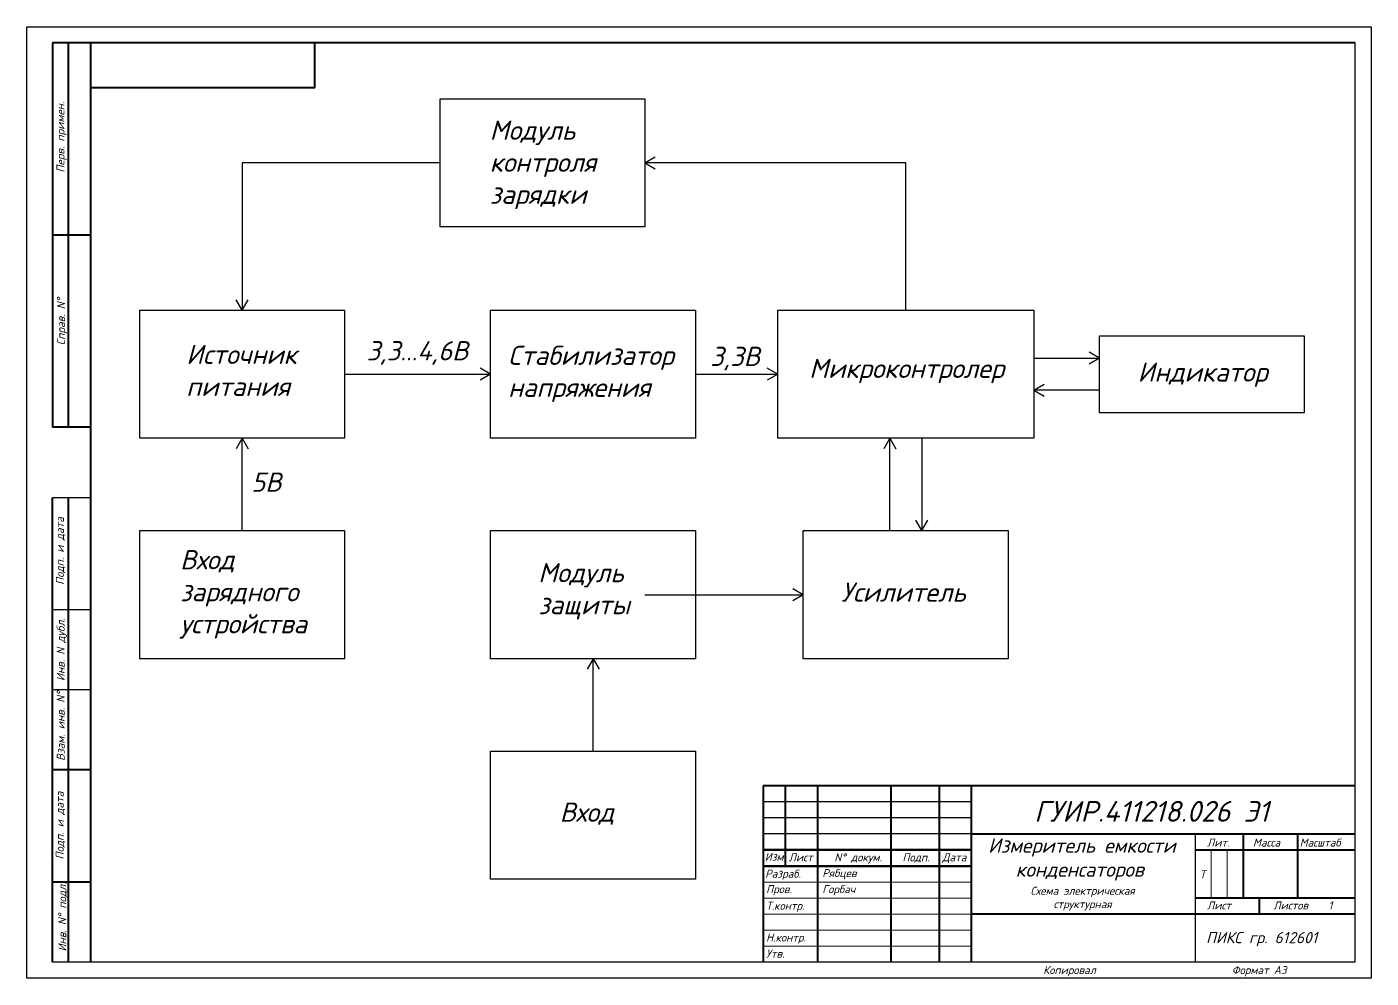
# Model space of a CAD drawing. Header units: millimetres. Extents: x 242 to 2202, y -792 to 1099.
# Drawn here: x 242.1 to 662.1, y 121 to 418 of the extents above; entities that cross this region are included whole.
import ezdxf

# ---------------------------------------------------------------- set-up
doc = ezdxf.new("R2010")
doc.units = ezdxf.units.MM
doc.layers.add('KONTUR', color=7, linetype='Continuous')
doc.layers.add('PDF _текст', color=7, linetype='Continuous')
for name, color, linetype, lineweight in [('Основная', 7, 'Continuous', 40), ('текст', 7, 'Continuous', 30), ('тонкая', 7, 'Continuous', 20)]:
    doc.layers.add(name, color=color, linetype=linetype, lineweight=lineweight)
doc.styles.add('PDF ISOCPEUR Italic', font='isocpeui.ttf')

msp = doc.modelspace()

# ---------------------------------------------------------------- linework, layer by layer
at = {"linetype": 'ByBlock'}
for p, q in [((371.15, 395.58), (435.15, 395.58)), ((371.15, 355.58), (371.15, 395.58)), ((435.15, 395.58), (435.15, 355.58)), ((309.34, 375.58), (309.34, 329.54)), ((371.15, 375.58), (309.34, 375.58)), ((435.15, 375.58), (438.4, 377.46)), ((516.65, 375.58), (435.15, 375.58)), ((435.15, 375.58), (438.4, 373.71)), ((516.65, 329.54), (516.65, 375.58)), ((435.15, 355.58), (371.15, 355.58)), ((309.34, 329.54), (307.47, 332.79)), ((309.34, 329.54), (311.22, 332.79)), ((277.34, 329.54), (341.34, 329.54)), ((277.34, 289.54), (277.34, 329.54)), ((341.34, 329.54), (341.34, 289.54)), ((386.97, 329.54), (450.97, 329.54)), ((386.97, 289.54), (386.97, 329.54)), ((450.97, 329.54), (450.97, 289.54)), ((476.65, 329.54), (556.65, 329.54)), ((476.65, 289.54), (476.65, 329.54)), ((556.65, 329.54), (556.65, 289.54)), ((577.18, 321.54), (641.18, 321.54)), ((577.18, 297.54), (577.18, 321.54)), ((641.18, 321.54), (641.18, 297.54)), ((577.18, 314.54), (573.93, 316.41)), ((386.97, 309.54), (383.72, 311.41)), ((476.65, 309.54), (473.4, 311.41)), ((556.65, 314.54), (577.03, 314.54)), ((556.65, 314.54), (556.65, 304.54)), ((577.18, 314.54), (573.93, 312.66)), ((341.34, 309.54), (386.97, 309.54)), ((386.97, 309.54), (383.72, 307.66)), ((450.97, 309.54), (476.65, 309.54)), ((476.65, 309.54), (473.4, 307.66)), ((556.65, 304.54), (559.89, 306.41)), ((577.03, 304.54), (556.65, 304.54)), ((556.65, 304.54), (559.89, 302.66)), ((641.18, 297.54), (577.18, 297.54)), ((341.34, 289.54), (277.34, 289.54)), ((309.34, 289.54), (307.47, 286.29)), ((309.34, 260.7), (309.34, 289.54)), ((309.34, 289.54), (311.22, 286.29)), ((450.97, 289.54), (386.97, 289.54)), ((556.65, 289.54), (476.65, 289.54)), ((511.65, 289.54), (509.77, 286.29)), ((511.65, 260.7), (511.65, 289.54)), ((511.65, 289.54), (513.52, 286.29)), ((521.65, 289.54), (521.65, 260.7)), ((277.34, 260.7), (341.34, 260.7)), ((277.34, 220.7), (277.34, 260.7)), ((341.34, 260.7), (341.34, 220.7)), ((386.97, 260.7), (450.97, 260.7)), ((386.97, 220.7), (386.97, 260.7)), ((450.97, 260.7), (450.97, 220.7)), ((484.65, 260.7), (548.65, 260.7)), ((484.65, 220.7), (484.65, 260.7)), ((521.65, 260.7), (519.77, 263.95)), ((521.65, 260.7), (523.52, 263.95)), ((548.65, 260.7), (548.65, 220.7)), ((435.15, 240.7), (484.65, 240.7)), ((484.65, 240.7), (481.4, 242.58)), ((484.65, 240.7), (481.4, 238.83)), ((341.34, 220.7), (277.34, 220.7)), ((450.97, 220.7), (386.97, 220.7)), ((418.97, 220.7), (417.09, 217.46)), ((418.97, 191.87), (418.97, 220.7)), ((418.97, 220.7), (420.84, 217.46)), ((548.65, 220.7), (484.65, 220.7)), ((386.97, 191.87), (450.97, 191.87)), ((386.97, 151.87), (386.97, 191.87)), ((450.97, 191.87), (450.97, 151.87)), ((450.97, 151.87), (386.97, 151.87))]:
    msp.add_line(p, q, dxfattribs=at)
for p, q in [((537.07, 175.99), (472.07, 175.99)), ((537.07, 170.99), (472.07, 170.99)), ((537.07, 165.99), (472.07, 165.99))]:
    msp.add_line(p, q)
at = {"lineweight": 50}
for p, q in [((537.07, 160.99), (472.07, 160.99)), ((537.07, 155.99), (472.07, 155.99))]:
    msp.add_line(p, q, dxfattribs=at)
at = {"layer": 'KONTUR'}
for p, q in [((242.07, 120.99), (242.07, 417.99)), ((242.07, 417.99), (662.07, 417.99)), ((662.07, 417.99), (662.07, 120.99))]:
    msp.add_line(p, q, dxfattribs=at)
at = {"layer": 'Основная'}
for p, q in [((250.07, 412.99), (250.07, 292.99)), ((657.07, 412.99), (250.07, 412.99)), ((255.07, 292.99), (255.07, 412.99)), ((262.07, 165.99), (262.07, 412.99)), ((332.07, 398.99), (332.07, 412.99)), ((332.07, 398.99), (262.07, 398.99)), ((262.07, 352.99), (250.07, 352.99)), ((262.07, 292.99), (250.07, 292.99)), ((250.07, 125.99), (250.07, 270.99)), ((255.07, 125.99), (255.07, 270.99)), ((262.07, 185.99), (250.07, 185.99)), ((472.07, 180.99), (472.07, 125.99)), ((657.07, 180.99), (472.07, 180.99)), ((479.07, 155.99), (479.07, 180.99)), ((489.07, 180.99), (489.07, 125.99)), ((512.07, 125.99), (512.07, 180.99)), ((527.07, 180.99), (527.07, 125.99)), ((537.07, 180.99), (537.07, 125.99)), ((262.07, 125.99), (262.07, 165.99)), ((537.07, 165.99), (657.07, 165.99)), ((622.07, 165.99), (622.07, 145.99)), ((639.07, 165.99), (639.07, 145.99)), ((607.07, 160.99), (657.07, 160.99)), ((262.07, 150.99), (250.07, 150.99)), ((657.07, 145.99), (607.07, 145.99)), ((627.07, 145.99), (627.07, 140.99)), ((657.07, 140.99), (537.07, 140.99))]:
    msp.add_line(p, q, dxfattribs=at)
at = {"layer": 'текст'}
for p, q in [((657.07, 125.99), (657.07, 412.99)), ((262.07, 270.99), (250.07, 270.99)), ((262.07, 235.99), (250.07, 235.99)), ((262.07, 210.99), (250.07, 210.99)), ((607.07, 165.99), (607.07, 125.99)), ((657.07, 125.99), (250.07, 125.99)), ((607.07, 125.99), (607.07, 125.99)), ((662.07, 120.99), (242.07, 120.99))]:
    msp.add_line(p, q, dxfattribs=at)
at = {"layer": 'тонкая'}
for p, q in [((612.06, 160.78), (612.06, 145.99)), ((617.13, 160.78), (617.13, 145.99)), ((472.07, 150.99), (537.07, 150.99)), ((537.07, 145.99), (472.07, 145.99)), ((537.07, 140.99), (472.07, 140.99))]:
    msp.add_line(p, q, dxfattribs=at)
for points in [[(472.07, 135.99), (537.07, 135.99)], [(472.07, 130.99), (537.07, 130.99)]]:
    msp.add_lwpolyline(points, dxfattribs=at)

# ---------------------------------------------------------------- texts
at = {"linetype": 'ByBlock', "char_height": 6, "attachment_point": 1, "style": 'PDF ISOCPEUR Italic'}
for s, width, insert in [('Модуль контроля зарядки', 52.2748, (386.67, 388.74)), ('3,3...4,6В', 18.528, (348.22, 319.87)), ('Источник питания', 25.0575, (291.85, 318.75)), ('Стабилизатор напряжения', 43.7113, (392.44, 318.45)), ('3,3В', 18.528, (455.55, 318.11)), ('Микроконтролер', 74.4155, (486.47, 314.37)), ('Индикатор', 34.8097, (589.11, 313.23)), ('5В', 18.528, (312.18, 278.85)), ('Вход зарядного устройства', 36.7412, (289.94, 254.63)), ('Модуль защиты', 22.7908, (401.83, 250.59)), ('Усилитель', 27.7808, (496.53, 244.51)), ('Вход', 40.846, (408.55, 175.79))]:
    msp.add_mtext_dynamic_manual_height_columns(s, width=width, gutter_width=12.5, heights=[0], dxfattribs=dict(at, insert=insert))
at = {"linetype": 'ByBlock', "insert": (552.02, 149.51), "char_height": 2.5, "attachment_point": 1}
msp.add_mtext_dynamic_manual_height_columns('\\pxqc;{\\fISOCPEUR|b0|i1|c204|p34;Схема электрическая структурная}', width=39.7975, gutter_width=12.5, heights=[0], dxfattribs=at)
at = {"layer": 'PDF _текст', "attachment_point": 7, "style": 'PDF ISOCPEUR Italic'}
for s, insert, char_height in [('ГУИР.411218.026 Э1', (556.79, 169.81), 6.5), ('\\pxql;Измеритель емкости\\P   конденсаторов', (542.41, 151.42), 4.5)]:
    msp.add_mtext(s, dxfattribs=dict(at, insert=insert, char_height=char_height))
at = {"layer": 'текст', "style": 'PDF ISOCPEUR Italic'}
for s, p in [('Перв. примен.', (253.82, 372.5)), ('Справ. N%%d', (253.98, 318.62)), ('Подп. и дата', (253.64, 243.76)), ('Инв. N дубл.', (253.89, 213.74)), ('Взам. инв. N%%d', (253.89, 188.81)), ('Подп. и дата', (253.59, 158.03)), ('Инв. N%%D подл.', (254.38, 129.32))]:
    msp.add_text(s, height=2.5, rotation=90, dxfattribs=at).set_placement(p)
for s, p in [('Лит.', (610.79, 162.06)), ('Масса', (625.16, 162.06)), ('Масштаб', (639.75, 162.06)), ('Изм', (472.61, 157.6)), ('Лист', (480.09, 157.45)), ('N%%D докум. ', (494.37, 157.45)), ('Подп.', (515.63, 157.45)), ('Дата', (528.08, 157.45)), ('Разраб.', (472.73, 152.35)), ('Рябцев', (490.58, 152.52)), ('Пров.', (473.03, 147.52)), ('Горбач', (490.58, 147.52)), ('Т.контр.', (473.03, 142.33)), ('Лист', (610.79, 142.44)), ('Листов    1', (631.51, 142.44)), ('Н.контр.', (473.03, 132.4)), ('Утв.', (473.03, 127.38)), ('Копировал', (559.6, 122.24)), ('Формат А3', (618.53, 122.24))]:
    msp.add_text(s, height=2.5, dxfattribs=at).set_placement(p)
at = {"layer": 'текст', "attachment_point": 7, "style": 'PDF ISOCPEUR Italic'}
for s, insert, char_height in [('Т', (608.53, 152.16), 2.5), ('ПИКС гр. 612601', (610.49, 130.93), 3.5)]:
    msp.add_mtext(s, dxfattribs=dict(at, insert=insert, char_height=char_height))

doc.saveas('drawing.dxf')
